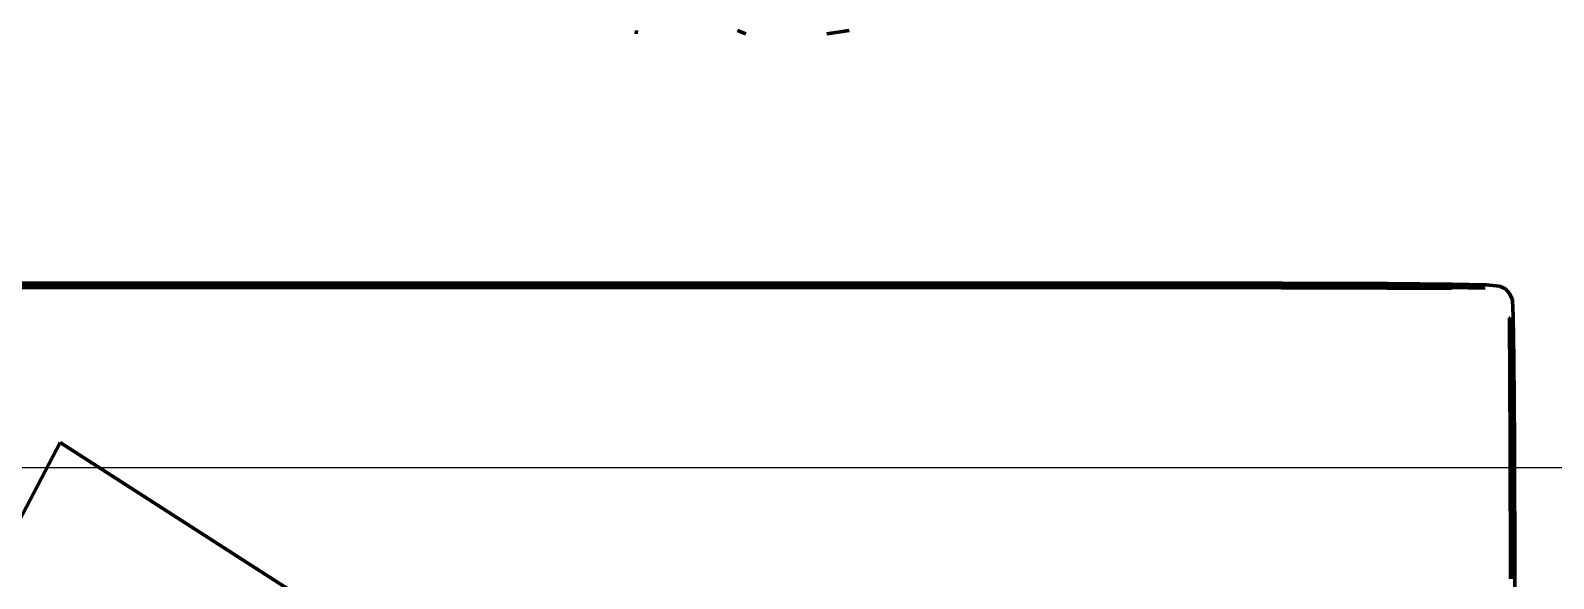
# Model space of a CAD drawing. Header units: millimetres. Extents: x 4307 to 31003, y 2809 to 20009.
# Drawn here: x 17752.6 to 17958.6, y 9767.6 to 9841.7 of the extents above; entities that cross this region are included whole.
import ezdxf

# ---------------------------------------------------------------- set-up
doc = ezdxf.new("R2010")
doc.units = ezdxf.units.MM
doc.layers.add('ProfileEdges', color=7, linetype='Continuous')

msp = doc.modelspace()

# ---------------------------------------------------------------- linework, layer by layer
msp.add_lwpolyline([(17159.58, 9782.64), (19682.84, 9782.64), (19682.84, 8537.98), (17159.58, 8537.98)], close=True)
at = {"layer": 'ProfileEdges', "lineweight": 211}
for p, q in [((17834.5, 9841.24), (17834.57, 9841.69)), ((17848.23, 9841.69), (17849.36, 9841.24)), ((17863.34, 9841.69), (17860.3, 9841.24)), ((17921.88, 9807.54), (17436.7, 9807.55)), ((17903.44, 9807.33), (17455.14, 9807.33)), ((17455.17, 9806.95), (17903.41, 9806.95)), ((17882.26, 9807.1), (17903.44, 9807.22)), ((17921.83, 9807.07), (17882.26, 9807.1)), ((17903.41, 9806.95), (17921.83, 9807.07)), ((17921.82, 9806.93), (17903.41, 9806.95)), ((17903.44, 9807.33), (17903.44, 9807.22)), ((17903.44, 9807.22), (17921.83, 9807.07)), ((17936.07, 9806.89), (17921.82, 9806.93)), ((17921.83, 9807.07), (17936.09, 9807.04)), ((17936.15, 9807.49), (17921.88, 9807.54)), ((17944.79, 9806.84), (17936.07, 9806.89)), ((17936.09, 9807.04), (17944.82, 9806.98)), ((17944.9, 9807.42), (17936.15, 9807.49)), ((17944.82, 9806.98), (17949.38, 9806.89)), ((17949.51, 9807.34), (17944.9, 9807.42)), ((17949.51, 9807.34), (17951.3, 9807.12)), ((17951.3, 9807.12), (17952.09, 9806.79)), ((17952.09, 9806.79), (17952.66, 9806.15)), ((17952.66, 9806.15), (17953.04, 9805.31)), ((17953.04, 9805.31), (17953.16, 9803.05)), ((17952.76, 9802.9), (17952.63, 9802.86)), ((17952.63, 9802.86), (17952.71, 9797.06)), ((17952.63, 9802.86), (17952.76, 9785.89)), ((17952.75, 9797.07), (17952.76, 9802.9)), ((17952.84, 9797.09), (17952.76, 9802.9)), ((17953.16, 9803.05), (17953.25, 9797.19)), ((17952.71, 9797.06), (17952.75, 9788.5)), ((17952.75, 9797.07), (17952.84, 9797.09)), ((17952.75, 9788.5), (17952.75, 9797.07)), ((17952.89, 9785.91), (17952.84, 9797.09)), ((17953.25, 9797.19), (17953.31, 9785.99)), ((17952.76, 9785.89), (17952.75, 9788.5)), ((17698.6, 9675.42), (17756.59, 9786.02)), ((17821.99, 9744.07), (17756.59, 9786.02)), ((17952.76, 9785.89), (17952.79, 9767.59)), ((17952.89, 9785.91), (17952.92, 9767.61)), ((17953.31, 9785.99), (17953.35, 9767.67)), ((17953.35, 9767.67), (17953.36, 9517.81))]:
    msp.add_line(p, q, dxfattribs=at)

doc.saveas('drawing.dxf')
